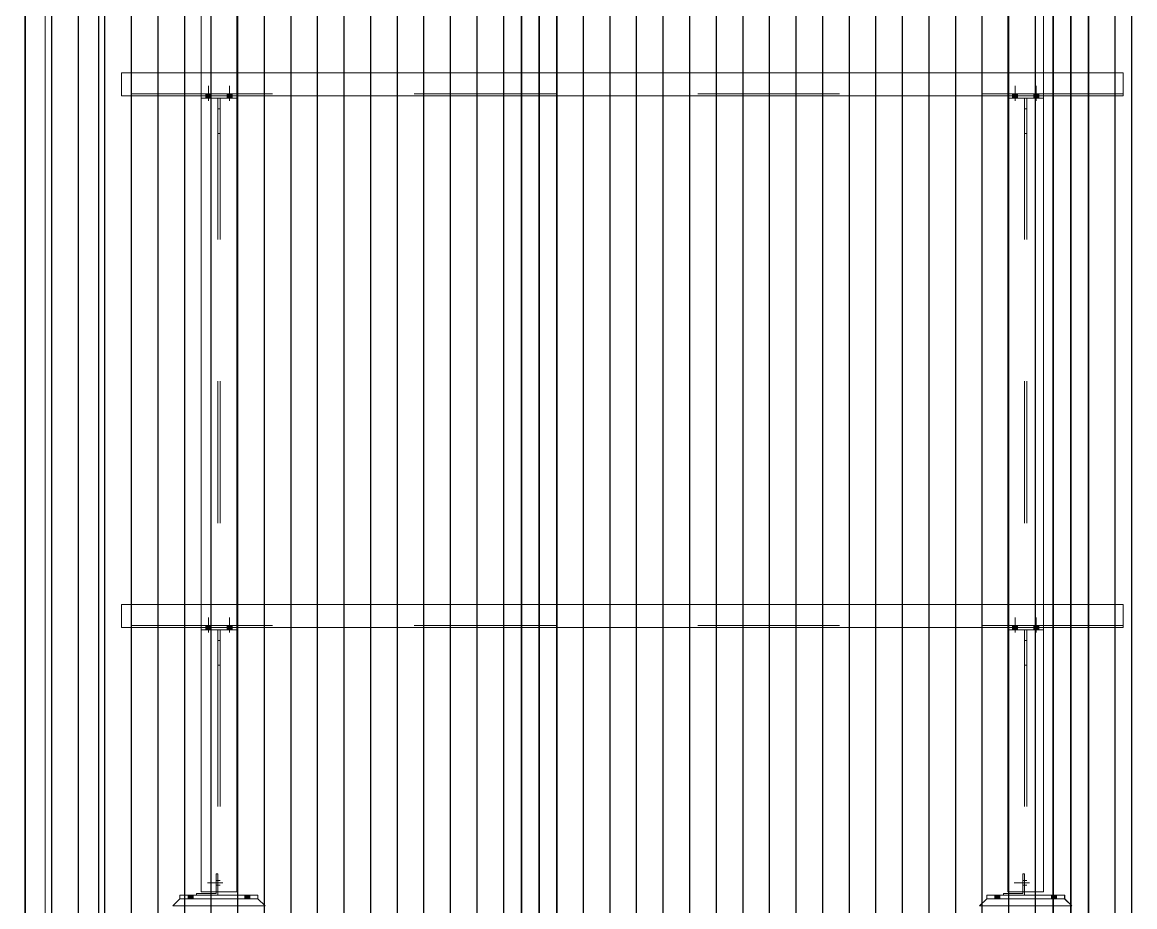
# Model space of a CAD drawing. Header units: millimetres. Extents: x 652937 to 1670132, y 1473552 to 2851037.
# Drawn here: x 663465.518 to 663468.656, y 1524564.286 to 1524566.781 of the extents above; entities that cross this region are included whole.
import ezdxf

# ---------------------------------------------------------------- set-up
doc = ezdxf.new("R2010")
doc.units = ezdxf.units.MM
for name, pattern in [('Grid Line', [22.225, 12.7, -3.175, 3.175, -3.175]), ('XKITLINE00', [0]), ('XKITLINE02', [4, 2, -2])]:
    doc.linetypes.add(name, pattern=pattern)
doc.layers.add('000 - 0_HIDE_OBJ_FRAMING_DEF_SUB', color=7, linetype='Continuous', plot=False)
for name, color, linetype, lineweight in [('A-GENM', 7, 'Continuous', 9), ('Bolt', 7, 'Continuous', 0), ('Part', 7, 'Continuous', 0), ('Z-030-M_GRID', 7, 'Continuous', 9)]:
    doc.layers.add(name, color=color, linetype=linetype, lineweight=lineweight)

# ---------------------------------------------------------------- blocks, each defined once
blk = doc.blocks.new('GM_Louver Grill Vertical Z1 - Z Profile-V69-ENT 3 ELE-1 Sheet')
at = {"layer": '000 - 0_HIDE_OBJ_FRAMING_DEF_SUB', "color": 7}
blk.add_line((1605284.3, 105925), (1605284.3, 114870), dxfattribs=at)
blk = doc.blocks.new('GM_Louver Grill Vertical Z1 - Z Profile-22981246-ENT 3 ELE-1 Sheet')
at = {"layer": '000 - 0_HIDE_OBJ_FRAMING_DEF_SUB', "color": 7}
blk.add_line((1611284.3, 108890), (1611284.3, 114870), dxfattribs=at)
blk = doc.blocks.new('E1')
at = {"layer": '000 - 0_HIDE_OBJ_FRAMING_DEF_SUB', "color": 7, "lineweight": 35}
for p, q in [((1607009.3, 105925), (1607009.3, 114870)), ((1608409.3, 114870), (1608409.3, 105925)), ((1608509.3, 114870), (1608509.3, 105925)), ((1609909.3, 105925), (1609909.3, 114870)), ((1610009.3, 108890), (1610009.3, 114870))]:
    blk.add_line(p, q, dxfattribs=at)
for points in [[(1606959.3, 114870), (1608459.3, 114870), (1608459.3, 105925), (1606959.3, 105925)], [(1609959.3, 114870), (1608459.3, 114870), (1608459.3, 105925), (1609959.3, 105925)], [(1609959.3, 114870), (1611459.3, 114870), (1611459.3, 108890), (1609959.3, 108890)]]:
    blk.add_lwpolyline(points, close=True, dxfattribs=at)
at = {"layer": 'A-GENM', "color": 7}
for name, p in [('GM_Louver Grill Vertical Z1 - Z Profile-V69-ENT 3 ELE-1 Sheet', (1800, 0)), ('GM_Louver Grill Vertical Z1 - Z Profile-V69-ENT 3 ELE-1 Sheet', (1875, 0)), ('GM_Louver Grill Vertical Z1 - Z Profile-V69-ENT 3 ELE-1 Sheet', (1950, 0)), ('GM_Louver Grill Vertical Z1 - Z Profile-V69-ENT 3 ELE-1 Sheet', (2025, 0)), ('GM_Louver Grill Vertical Z1 - Z Profile-V69-ENT 3 ELE-1 Sheet', (2100, 0)), ('GM_Louver Grill Vertical Z1 - Z Profile-V69-ENT 3 ELE-1 Sheet', (2175, 0)), ('GM_Louver Grill Vertical Z1 - Z Profile-V69-ENT 3 ELE-1 Sheet', (2250, 0)), ('GM_Louver Grill Vertical Z1 - Z Profile-V69-ENT 3 ELE-1 Sheet', (2325, 0)), ('GM_Louver Grill Vertical Z1 - Z Profile-V69-ENT 3 ELE-1 Sheet', (2400, 0)), ('GM_Louver Grill Vertical Z1 - Z Profile-V69-ENT 3 ELE-1 Sheet', (2475, 0)), ('GM_Louver Grill Vertical Z1 - Z Profile-V69-ENT 3 ELE-1 Sheet', (2550, 0)), ('GM_Louver Grill Vertical Z1 - Z Profile-V69-ENT 3 ELE-1 Sheet', (2625, 0)), ('GM_Louver Grill Vertical Z1 - Z Profile-V69-ENT 3 ELE-1 Sheet', (2700, 0)), ('GM_Louver Grill Vertical Z1 - Z Profile-V69-ENT 3 ELE-1 Sheet', (2775, 0)), ('GM_Louver Grill Vertical Z1 - Z Profile-V69-ENT 3 ELE-1 Sheet', (2850, 0)), ('GM_Louver Grill Vertical Z1 - Z Profile-V69-ENT 3 ELE-1 Sheet', (2925, 0)), ('GM_Louver Grill Vertical Z1 - Z Profile-V69-ENT 3 ELE-1 Sheet', (3000, 0)), ('GM_Louver Grill Vertical Z1 - Z Profile-V69-ENT 3 ELE-1 Sheet', (3075, 0)), ('GM_Louver Grill Vertical Z1 - Z Profile-V69-ENT 3 ELE-1 Sheet', (3300, 0)), ('GM_Louver Grill Vertical Z1 - Z Profile-V69-ENT 3 ELE-1 Sheet', (3375, 0)), ('GM_Louver Grill Vertical Z1 - Z Profile-V69-ENT 3 ELE-1 Sheet', (3450, 0)), ('GM_Louver Grill Vertical Z1 - Z Profile-V69-ENT 3 ELE-1 Sheet', (3525, 0)), ('GM_Louver Grill Vertical Z1 - Z Profile-V69-ENT 3 ELE-1 Sheet', (3600, 0)), ('GM_Louver Grill Vertical Z1 - Z Profile-V69-ENT 3 ELE-1 Sheet', (3675, 0)), ('GM_Louver Grill Vertical Z1 - Z Profile-V69-ENT 3 ELE-1 Sheet', (3750, 0)), ('GM_Louver Grill Vertical Z1 - Z Profile-V69-ENT 3 ELE-1 Sheet', (3825, 0)), ('GM_Louver Grill Vertical Z1 - Z Profile-V69-ENT 3 ELE-1 Sheet', (3900, 0)), ('GM_Louver Grill Vertical Z1 - Z Profile-V69-ENT 3 ELE-1 Sheet', (3975, 0)), ('GM_Louver Grill Vertical Z1 - Z Profile-V69-ENT 3 ELE-1 Sheet', (4050, 0)), ('GM_Louver Grill Vertical Z1 - Z Profile-V69-ENT 3 ELE-1 Sheet', (4125, 0)), ('GM_Louver Grill Vertical Z1 - Z Profile-V69-ENT 3 ELE-1 Sheet', (4200, 0)), ('GM_Louver Grill Vertical Z1 - Z Profile-V69-ENT 3 ELE-1 Sheet', (4275, 0)), ('GM_Louver Grill Vertical Z1 - Z Profile-V69-ENT 3 ELE-1 Sheet', (4350, 0)), ('GM_Louver Grill Vertical Z1 - Z Profile-V69-ENT 3 ELE-1 Sheet', (4425, 0)), ('GM_Louver Grill Vertical Z1 - Z Profile-V69-ENT 3 ELE-1 Sheet', (4500, 0)), ('GM_Louver Grill Vertical Z1 - Z Profile-V69-ENT 3 ELE-1 Sheet', (4575, 0)), ('GM_Louver Grill Vertical Z1 - Z Profile-22981246-ENT 3 ELE-1 Sheet', (-1200, 0))]:
    blk.add_blockref(name, p, dxfattribs=at)
blk = doc.blocks.new('*A18842954')
at = {"layer": 'Part', "color": 7, "linetype": 'XKITLINE00', "lineweight": 0}
for p, q in [((25.22249, 58.825), (25.22249, 58.795)), ((25.22249, 58.795), (25.222676, 58.795)), ((25.722676, 58.795), (25.22249, 58.795)), ((25.222676, 58.825), (25.222676, 58.795)), ((25.722676, 58.795), (25.722676, 58.825))]:
    blk.add_line(p, q, dxfattribs=at)
at = {"layer": 'Part', "color": 7, "linetype": 'XKITLINE02', "lineweight": 0}
for p, q in [((25.722676, 58.825), (25.22249, 58.825)), ((25.72249, 58.825), (25.722676, 58.825)), ((25.72249, 58.825), (25.72249, 58.795)), ((25.72249, 58.795), (25.722676, 58.795))]:
    blk.add_line(p, q, dxfattribs=at)
blk = doc.blocks.new('*A18852955')
at = {"layer": 'Bolt'}
for points in [[(25.288, 58.825), (25.288, 58.855), (25.358, 58.855), (25.358, 58.825)], [(25.588, 58.825), (25.588, 58.855), (25.658, 58.855), (25.658, 58.825)], [(25.288, 58.795), (25.288, 58.825), (25.358, 58.825), (25.358, 58.795)], [(25.588, 58.795), (25.588, 58.825), (25.658, 58.825), (25.658, 58.795)]]:
    blk.add_hatch(color=7, dxfattribs=at).paths.add_polyline_path(points, flags=17)
at = {"layer": 'Bolt', "color": 7, "linetype": 'XKITLINE00', "lineweight": 0}
for p, q in [((25.288, 58.825), (25.288, 58.855)), ((25.323, 58.755), (25.323, 58.97)), ((25.358, 58.825), (25.358, 58.855)), ((25.588, 58.825), (25.588, 58.855)), ((25.623, 58.755), (25.623, 58.97)), ((25.658, 58.825), (25.658, 58.855)), ((25.288, 58.795), (25.288, 58.825)), ((25.358, 58.795), (25.358, 58.825)), ((25.588, 58.795), (25.588, 58.825)), ((25.658, 58.795), (25.658, 58.825))]:
    blk.add_line(p, q, dxfattribs=at)
blk = doc.blocks.new('*A19473017')
at = {"layer": 'Part', "color": 7, "linetype": 'XKITLINE00', "lineweight": 0}
for p, q in [((36.601798, 58.825), (36.601798, 58.795)), ((36.601798, 58.795), (36.601984, 58.795)), ((37.101984, 58.795), (36.601798, 58.795)), ((36.601984, 58.825), (36.601984, 58.795)), ((37.101984, 58.795), (37.101984, 58.825))]:
    blk.add_line(p, q, dxfattribs=at)
at = {"layer": 'Part', "color": 7, "linetype": 'XKITLINE02', "lineweight": 0}
for p, q in [((37.101984, 58.825), (36.601798, 58.825)), ((37.101798, 58.825), (37.101984, 58.825)), ((37.101798, 58.825), (37.101798, 58.795)), ((37.101798, 58.795), (37.101984, 58.795))]:
    blk.add_line(p, q, dxfattribs=at)
blk = doc.blocks.new('*A19483018')
at = {"layer": 'Bolt'}
for points in [[(36.667, 58.825), (36.667, 58.855), (36.737, 58.855), (36.737, 58.825)], [(36.967, 58.825), (36.967, 58.855), (37.037, 58.855), (37.037, 58.825)], [(36.667, 58.795), (36.667, 58.825), (36.737, 58.825), (36.737, 58.795)], [(36.967, 58.795), (36.967, 58.825), (37.037, 58.825), (37.037, 58.795)]]:
    blk.add_hatch(color=7, dxfattribs=at).paths.add_polyline_path(points, flags=17)
at = {"layer": 'Bolt', "color": 7, "linetype": 'XKITLINE00', "lineweight": 0}
for p, q in [((36.667, 58.825), (36.667, 58.855)), ((36.702, 58.755), (36.702, 58.97)), ((36.737, 58.825), (36.737, 58.855)), ((36.967, 58.825), (36.967, 58.855)), ((37.002, 58.755), (37.002, 58.97)), ((37.037, 58.825), (37.037, 58.855)), ((36.667, 58.795), (36.667, 58.825)), ((36.737, 58.795), (36.737, 58.825)), ((36.967, 58.795), (36.967, 58.825)), ((37.037, 58.795), (37.037, 58.825))]:
    blk.add_line(p, q, dxfattribs=at)
blk = doc.blocks.new('*A19523022')
at = {"layer": 'Part', "color": 7, "linetype": 'XKITLINE00', "lineweight": 0}
for p, q in [((25.722482, 62.8), (25.222327, 62.8)), ((25.222339, 62.8), (25.222339, 59.15)), ((25.222482, 62.8), (25.222482, 59.15)), ((25.722482, 62.8), (25.722482, 59.15)), ((25.222339, 58.825), (25.222339, 51.65)), ((25.222482, 58.825), (25.222482, 51.65)), ((25.722482, 58.795), (25.722482, 51.65)), ((25.222339, 51.325), (25.222339, 47.6)), ((25.222482, 51.325), (25.222482, 47.6)), ((25.722482, 51.295), (25.722482, 47.6)), ((25.722482, 47.6), (25.222327, 47.6))]:
    blk.add_line(p, q, dxfattribs=at)
at = {"layer": 'Part', "color": 7, "linetype": 'XKITLINE02', "lineweight": 0}
for p, q in [((25.222327, 62.8), (25.222327, 47.6)), ((25.22247, 62.8), (25.22247, 47.6)), ((25.457339, 62.8), (25.457339, 47.6)), ((25.45747, 62.8), (25.45747, 47.6)), ((25.487339, 62.8), (25.487339, 47.6)), ((25.48747, 62.8), (25.48747, 47.6)), ((25.722327, 62.8), (25.722327, 47.6)), ((25.722339, 62.8), (25.722339, 47.6)), ((25.72247, 62.8), (25.72247, 47.6)), ((25.222339, 59.15), (25.222339, 58.825)), ((25.222482, 59.15), (25.222482, 58.825)), ((25.722482, 59.15), (25.722482, 58.795)), ((25.222339, 51.65), (25.222339, 51.325)), ((25.222482, 51.65), (25.222482, 51.325)), ((25.722482, 51.65), (25.722482, 51.295))]:
    blk.add_line(p, q, dxfattribs=at)
blk = doc.blocks.new('*A19533023')
at = {"layer": 'Part', "color": 7, "linetype": 'XKITLINE00', "lineweight": 0}
for p, q in [((24.097507, 51.65), (24.097517, 51.65)), ((24.097667, 51.65), (24.097517, 51.65)), ((24.097517, 51.65), (24.097517, 51.355)), ((38.227192, 51.65), (24.097656, 51.65)), ((24.097667, 51.65), (24.097667, 51.325)), ((38.227182, 51.65), (38.227192, 51.65)), ((38.227192, 51.65), (38.227192, 51.325)), ((24.097507, 51.355), (24.097507, 51.325)), ((24.097667, 51.325), (24.097507, 51.325)), ((24.097507, 51.325), (38.227192, 51.325)), ((24.097517, 51.355), (24.097667, 51.355)), ((24.097517, 51.355), (24.097656, 51.355))]:
    blk.add_line(p, q, dxfattribs=at)
at = {"layer": 'Part', "color": 7, "linetype": 'XKITLINE02', "lineweight": 0}
for p, q in [((24.097507, 51.65), (24.097507, 51.355)), ((24.097517, 51.65), (24.097507, 51.65)), ((24.097656, 51.355), (24.097656, 51.65)), ((38.227032, 51.325), (38.227032, 51.65)), ((38.227032, 51.65), (38.227042, 51.65)), ((38.227042, 51.65), (38.227042, 51.355)), ((38.227182, 51.355), (38.227182, 51.65)), ((38.227182, 51.355), (24.097656, 51.355)), ((38.227192, 51.325), (38.227032, 51.325)), ((38.227042, 51.355), (38.227182, 51.355))]:
    blk.add_line(p, q, dxfattribs=at)
blk = doc.blocks.new('*A19563026')
at = {"layer": 'Part', "color": 7, "linetype": 'XKITLINE00', "lineweight": 0}
for p, q in [((25.22249, 51.325), (25.22249, 51.295)), ((25.222676, 51.325), (25.222676, 51.295)), ((25.722676, 51.295), (25.722676, 51.325)), ((25.22249, 51.295), (25.222676, 51.295)), ((25.722676, 51.295), (25.22249, 51.295))]:
    blk.add_line(p, q, dxfattribs=at)
at = {"layer": 'Part', "color": 7, "linetype": 'XKITLINE02', "lineweight": 0}
for p, q in [((25.722676, 51.325), (25.22249, 51.325)), ((25.72249, 51.325), (25.722676, 51.325)), ((25.72249, 51.325), (25.72249, 51.295)), ((25.72249, 51.295), (25.722676, 51.295))]:
    blk.add_line(p, q, dxfattribs=at)
blk = doc.blocks.new('*A19573027')
at = {"layer": 'Part', "color": 7, "linetype": 'XKITLINE00', "lineweight": 0}
for p, q in [((25.45749, 51.295), (25.45749, 50.795)), ((25.457676, 51.145), (25.457676, 51.295)), ((25.487676, 51.295), (25.457676, 51.295)), ((25.487676, 51.145), (25.487676, 51.295)), ((25.457536, 50.795), (25.457676, 51.145)), ((25.457676, 51.145), (25.487676, 51.145)), ((25.487676, 51.145), (25.487536, 50.795)), ((25.45749, 50.795), (25.457536, 50.795)), ((25.487536, 50.795), (25.457536, 50.795))]:
    blk.add_line(p, q, dxfattribs=at)
at = {"layer": 'Part', "color": 7, "linetype": 'XKITLINE02', "lineweight": 0}
for p, q in [((25.457676, 51.295), (25.45749, 51.295)), ((25.457676, 51.295), (25.45749, 51.295)), ((25.48749, 50.795), (25.48749, 51.295)), ((25.457536, 50.795), (25.45749, 50.795))]:
    blk.add_line(p, q, dxfattribs=at)
blk = doc.blocks.new('*A19583028')
at = {"layer": 'Bolt'}
for points in [[(25.288, 51.325), (25.288, 51.355), (25.358, 51.355), (25.358, 51.325)], [(25.288, 51.295), (25.288, 51.325), (25.358, 51.325), (25.358, 51.295)], [(25.588, 51.325), (25.588, 51.355), (25.658, 51.355), (25.658, 51.325)], [(25.588, 51.295), (25.588, 51.325), (25.658, 51.325), (25.658, 51.295)]]:
    blk.add_hatch(color=7, dxfattribs=at).paths.add_polyline_path(points, flags=17)
at = {"layer": 'Bolt', "color": 7, "linetype": 'XKITLINE00', "lineweight": 0}
for p, q in [((25.288, 51.325), (25.288, 51.355)), ((25.288, 51.295), (25.288, 51.325)), ((25.323, 51.255), (25.323, 51.47)), ((25.358, 51.325), (25.358, 51.355)), ((25.358, 51.295), (25.358, 51.325)), ((25.588, 51.325), (25.588, 51.355)), ((25.588, 51.295), (25.588, 51.325)), ((25.623, 51.255), (25.623, 51.47)), ((25.658, 51.325), (25.658, 51.355)), ((25.658, 51.295), (25.658, 51.325))]:
    blk.add_line(p, q, dxfattribs=at)
blk = doc.blocks.new('*A19593029')
at = {"layer": 'Part', "color": 7, "linetype": 'XKITLINE00', "lineweight": 0}
for p, q in [((25.45749, 58.795), (25.45749, 58.295)), ((25.457676, 58.645), (25.457676, 58.795)), ((25.487676, 58.795), (25.457676, 58.795)), ((25.487676, 58.645), (25.487676, 58.795)), ((25.457536, 58.295), (25.457676, 58.645)), ((25.457676, 58.645), (25.487676, 58.645)), ((25.487676, 58.645), (25.487536, 58.295)), ((25.45749, 58.295), (25.457536, 58.295)), ((25.487536, 58.295), (25.457536, 58.295))]:
    blk.add_line(p, q, dxfattribs=at)
at = {"layer": 'Part', "color": 7, "linetype": 'XKITLINE02', "lineweight": 0}
for p, q in [((25.457676, 58.795), (25.45749, 58.795)), ((25.457676, 58.795), (25.45749, 58.795)), ((25.48749, 58.295), (25.48749, 58.795)), ((25.457536, 58.295), (25.45749, 58.295))]:
    blk.add_line(p, q, dxfattribs=at)
blk = doc.blocks.new('*A19803050')
at = {"layer": 'Part', "color": 7, "linetype": 'XKITLINE00', "lineweight": 0}
for p, q in [((24.097507, 59.15), (24.097517, 59.15)), ((24.097667, 59.15), (24.097517, 59.15)), ((24.097517, 59.15), (24.097517, 58.855)), ((38.227192, 59.15), (24.097656, 59.15)), ((24.097667, 59.15), (24.097667, 58.825)), ((38.227182, 59.15), (38.227192, 59.15)), ((38.227192, 59.15), (38.227192, 58.825)), ((24.097507, 58.855), (24.097507, 58.825)), ((24.097517, 58.855), (24.097667, 58.855)), ((24.097517, 58.855), (24.097656, 58.855)), ((24.097667, 58.825), (24.097507, 58.825)), ((24.097507, 58.825), (38.227192, 58.825))]:
    blk.add_line(p, q, dxfattribs=at)
at = {"layer": 'Part', "color": 7, "linetype": 'XKITLINE02', "lineweight": 0}
for p, q in [((24.097507, 59.15), (24.097507, 58.855)), ((24.097517, 59.15), (24.097507, 59.15)), ((24.097656, 58.855), (24.097656, 59.15)), ((38.227032, 58.825), (38.227032, 59.15)), ((38.227032, 59.15), (38.227042, 59.15)), ((38.227042, 59.15), (38.227042, 58.855)), ((38.227182, 58.855), (38.227182, 59.15)), ((38.227182, 58.855), (24.097656, 58.855)), ((38.227042, 58.855), (38.227182, 58.855)), ((38.227192, 58.825), (38.227032, 58.825))]:
    blk.add_line(p, q, dxfattribs=at)
blk = doc.blocks.new('*A21493219')
at = {"layer": 'Part', "color": 7, "linetype": 'XKITLINE00', "lineweight": 0}
for p, q in [((37.101791, 62.8), (36.601636, 62.8)), ((36.601648, 62.8), (36.601648, 59.15)), ((36.601791, 62.8), (36.601791, 59.15)), ((37.101791, 62.8), (37.101791, 59.15)), ((36.601648, 58.825), (36.601648, 51.65)), ((36.601791, 58.825), (36.601791, 51.65)), ((37.101791, 58.795), (37.101791, 51.65)), ((36.601648, 51.325), (36.601648, 47.6)), ((36.601791, 51.325), (36.601791, 47.6)), ((37.101791, 51.295), (37.101791, 47.6)), ((37.101791, 47.6), (36.601636, 47.6))]:
    blk.add_line(p, q, dxfattribs=at)
at = {"layer": 'Part', "color": 7, "linetype": 'XKITLINE02', "lineweight": 0}
for p, q in [((36.601636, 62.8), (36.601636, 47.6)), ((36.601778, 62.8), (36.601778, 47.6)), ((36.836648, 62.8), (36.836648, 47.6)), ((36.836778, 62.8), (36.836778, 47.6)), ((36.866648, 62.8), (36.866648, 47.6)), ((36.866778, 62.8), (36.866778, 47.6)), ((37.101636, 62.8), (37.101636, 47.6)), ((37.101648, 62.8), (37.101648, 47.6)), ((37.101778, 62.8), (37.101778, 47.6)), ((36.601648, 59.15), (36.601648, 58.825)), ((36.601791, 59.15), (36.601791, 58.825)), ((37.101791, 59.15), (37.101791, 58.795)), ((36.601648, 51.65), (36.601648, 51.325)), ((36.601791, 51.65), (36.601791, 51.325)), ((37.101791, 51.65), (37.101791, 51.295))]:
    blk.add_line(p, q, dxfattribs=at)
blk = doc.blocks.new('*A21583228')
at = {"layer": 'Part', "color": 7, "linetype": 'XKITLINE00', "lineweight": 0}
for p, q in [((36.601798, 51.325), (36.601798, 51.295)), ((36.601984, 51.325), (36.601984, 51.295)), ((37.101984, 51.295), (37.101984, 51.325)), ((36.601798, 51.295), (36.601984, 51.295)), ((37.101984, 51.295), (36.601798, 51.295))]:
    blk.add_line(p, q, dxfattribs=at)
at = {"layer": 'Part', "color": 7, "linetype": 'XKITLINE02', "lineweight": 0}
for p, q in [((37.101984, 51.325), (36.601798, 51.325)), ((37.101798, 51.325), (37.101984, 51.325)), ((37.101798, 51.325), (37.101798, 51.295)), ((37.101798, 51.295), (37.101984, 51.295))]:
    blk.add_line(p, q, dxfattribs=at)
blk = doc.blocks.new('*A21593229')
at = {"layer": 'Part', "color": 7, "linetype": 'XKITLINE00', "lineweight": 0}
for p, q in [((36.836798, 51.295), (36.836798, 50.795)), ((36.836984, 51.145), (36.836984, 51.295)), ((36.866984, 51.295), (36.836984, 51.295)), ((36.866984, 51.145), (36.866984, 51.295)), ((36.836845, 50.795), (36.836984, 51.145)), ((36.836984, 51.145), (36.866984, 51.145)), ((36.866984, 51.145), (36.866845, 50.795)), ((36.836798, 50.795), (36.836845, 50.795)), ((36.866845, 50.795), (36.836845, 50.795))]:
    blk.add_line(p, q, dxfattribs=at)
at = {"layer": 'Part', "color": 7, "linetype": 'XKITLINE02', "lineweight": 0}
for p, q in [((36.836984, 51.295), (36.836798, 51.295)), ((36.836984, 51.295), (36.836798, 51.295)), ((36.866798, 50.795), (36.866798, 51.295)), ((36.836845, 50.795), (36.836798, 50.795))]:
    blk.add_line(p, q, dxfattribs=at)
blk = doc.blocks.new('*A21603230')
at = {"layer": 'Bolt'}
for points in [[(36.667, 51.325), (36.667, 51.355), (36.737, 51.355), (36.737, 51.325)], [(36.667, 51.295), (36.667, 51.325), (36.737, 51.325), (36.737, 51.295)], [(36.967, 51.325), (36.967, 51.355), (37.037, 51.355), (37.037, 51.325)], [(36.967, 51.295), (36.967, 51.325), (37.037, 51.325), (37.037, 51.295)]]:
    blk.add_hatch(color=7, dxfattribs=at).paths.add_polyline_path(points, flags=17)
at = {"layer": 'Bolt', "color": 7, "linetype": 'XKITLINE00', "lineweight": 0}
for p, q in [((36.667, 51.325), (36.667, 51.355)), ((36.667, 51.295), (36.667, 51.325)), ((36.702, 51.255), (36.702, 51.47)), ((36.737, 51.325), (36.737, 51.355)), ((36.737, 51.295), (36.737, 51.325)), ((36.967, 51.325), (36.967, 51.355)), ((36.967, 51.295), (36.967, 51.325)), ((37.002, 51.255), (37.002, 51.47)), ((37.037, 51.325), (37.037, 51.355)), ((37.037, 51.295), (37.037, 51.325))]:
    blk.add_line(p, q, dxfattribs=at)
blk = doc.blocks.new('*A21613231')
at = {"layer": 'Part', "color": 7, "linetype": 'XKITLINE00', "lineweight": 0}
for p, q in [((36.836798, 58.795), (36.836798, 58.295)), ((36.836984, 58.645), (36.836984, 58.795)), ((36.866984, 58.795), (36.836984, 58.795)), ((36.866984, 58.645), (36.866984, 58.795)), ((36.836845, 58.295), (36.836984, 58.645)), ((36.836984, 58.645), (36.866984, 58.645)), ((36.866984, 58.645), (36.866845, 58.295)), ((36.836798, 58.295), (36.836845, 58.295)), ((36.866845, 58.295), (36.836845, 58.295))]:
    blk.add_line(p, q, dxfattribs=at)
at = {"layer": 'Part', "color": 7, "linetype": 'XKITLINE02', "lineweight": 0}
for p, q in [((36.836984, 58.795), (36.836798, 58.795)), ((36.836984, 58.795), (36.836798, 58.795)), ((36.866798, 58.295), (36.866798, 58.795)), ((36.836845, 58.295), (36.836798, 58.295))]:
    blk.add_line(p, q, dxfattribs=at)
blk = doc.blocks.new('*A22643334')
at = {"layer": 'Part', "color": 7, "linetype": 'XKITLINE00', "lineweight": 0}
for p, q in [((26.02249, 47.55), (24.922319, 47.55)), ((24.922319, 47.55), (24.922319, 47.5)), ((24.92249, 47.5), (24.92249, 47.55)), ((26.02249, 47.55), (26.02249, 47.5)), ((26.02249, 47.5), (24.922319, 47.5))]:
    blk.add_line(p, q, dxfattribs=at)
at = {"layer": 'Part', "color": 7, "linetype": 'XKITLINE02', "lineweight": 0}
blk.add_line((26.022319, 47.5), (26.022319, 47.55), dxfattribs=at)
blk = doc.blocks.new('*A22653335')
at = {"layer": 'Part', "color": 7, "linetype": 'XKITLINE02', "lineweight": 0}
for p, q in [((25.457451, 47.85), (25.432358, 47.85)), ((25.432358, 47.85), (25.432358, 47.6)), ((25.432451, 47.85), (25.432451, 47.6)), ((25.457358, 47.55), (25.457358, 47.85)), ((25.457451, 47.85), (25.457451, 47.6)), ((25.157358, 47.575), (25.157451, 47.575)), ((25.157451, 47.575), (25.157358, 47.575)), ((25.457451, 47.55), (25.157358, 47.55))]:
    blk.add_line(p, q, dxfattribs=at)
at = {"layer": 'Part', "color": 7, "linetype": 'XKITLINE00', "lineweight": 0}
for p, q in [((25.157358, 47.575), (25.157358, 47.55)), ((25.432451, 47.575), (25.157451, 47.575)), ((25.157451, 47.575), (25.157451, 47.55)), ((25.432358, 47.6), (25.432358, 47.575)), ((25.432451, 47.6), (25.432451, 47.575)), ((25.457451, 47.6), (25.457451, 47.55))]:
    blk.add_line(p, q, dxfattribs=at)
blk = doc.blocks.new('*A22663336')
at = {"layer": 'Part', "color": 7, "linetype": 'XKITLINE00', "lineweight": 0}
for p, q in [((24.922319, 47.5), (24.822288, 47.4)), ((24.822521, 47.4), (24.92249, 47.5)), ((24.92249, 47.5), (24.922319, 47.5)), ((24.922319, 47.5), (26.02249, 47.5)), ((26.02249, 47.5), (26.122521, 47.4))]:
    blk.add_line(p, q, dxfattribs=at)
at = {"layer": 'Part', "color": 7, "linetype": 'XKITLINE02', "lineweight": 0}
for p, q in [((26.122521, 47.4), (24.822288, 47.4)), ((26.022319, 47.5), (26.122288, 47.4)), ((26.122288, 47.4), (26.122521, 47.4))]:
    blk.add_line(p, q, dxfattribs=at)
blk = doc.blocks.new('*A22673337')
at = {"layer": 'Bolt', "color": 7, "linetype": 'XKITLINE02', "lineweight": 0}
for p, q in [((25.527004, 47.725), (25.312404, 47.725)), ((25.457374, 47.76), (25.432374, 47.76)), ((25.487394, 47.76), (25.457394, 47.76)), ((25.457435, 47.69), (25.432435, 47.69)), ((25.487415, 47.69), (25.457415, 47.69))]:
    blk.add_line(p, q, dxfattribs=at)
blk = doc.blocks.new('*A22683338')
at = {"layer": 'Bolt'}
for points in [[(25.107, 47.55), (25.107, 47.5), (25.037, 47.5), (25.037, 47.55)], [(25.907, 47.55), (25.907, 47.5), (25.837, 47.5), (25.837, 47.55)]]:
    blk.add_hatch(color=7, dxfattribs=at).paths.add_polyline_path(points, flags=17)
at = {"layer": 'Bolt', "color": 7, "linetype": 'XKITLINE00', "lineweight": 0}
for p, q in [((25.037, 47.5), (25.037, 47.55)), ((25.072, 47.5), (25.072, 47.55)), ((25.107, 47.5), (25.107, 47.55)), ((25.837, 47.5), (25.837, 47.55)), ((25.872, 47.5), (25.872, 47.55)), ((25.907, 47.5), (25.907, 47.55))]:
    blk.add_line(p, q, dxfattribs=at)
blk = doc.blocks.new('*A22863356')
at = {"layer": 'Part', "color": 7, "linetype": 'XKITLINE00', "lineweight": 0}
for p, q in [((36.301628, 47.5), (36.201597, 47.4)), ((36.201829, 47.4), (36.301798, 47.5)), ((36.301798, 47.5), (36.301628, 47.5)), ((36.301628, 47.5), (37.401798, 47.5)), ((37.401798, 47.5), (37.501829, 47.4))]:
    blk.add_line(p, q, dxfattribs=at)
at = {"layer": 'Part', "color": 7, "linetype": 'XKITLINE02', "lineweight": 0}
for p, q in [((37.501829, 47.4), (36.201597, 47.4)), ((37.401628, 47.5), (37.501597, 47.4)), ((37.501597, 47.4), (37.501829, 47.4))]:
    blk.add_line(p, q, dxfattribs=at)
blk = doc.blocks.new('*A22873357')
at = {"layer": 'Bolt', "color": 7, "linetype": 'XKITLINE02', "lineweight": 0}
for p, q in [((36.906313, 47.725), (36.691713, 47.725)), ((36.836683, 47.76), (36.811683, 47.76)), ((36.866702, 47.76), (36.836702, 47.76)), ((36.836743, 47.69), (36.811743, 47.69)), ((36.866724, 47.69), (36.836724, 47.69))]:
    blk.add_line(p, q, dxfattribs=at)
blk = doc.blocks.new('*A22883358')
at = {"layer": 'Part', "color": 7, "linetype": 'XKITLINE00', "lineweight": 0}
for p, q in [((37.401798, 47.55), (36.301628, 47.55)), ((36.301628, 47.55), (36.301628, 47.5)), ((36.301798, 47.5), (36.301798, 47.55)), ((37.401798, 47.55), (37.401798, 47.5)), ((37.401798, 47.5), (36.301628, 47.5))]:
    blk.add_line(p, q, dxfattribs=at)
at = {"layer": 'Part', "color": 7, "linetype": 'XKITLINE02', "lineweight": 0}
blk.add_line((37.401628, 47.5), (37.401628, 47.55), dxfattribs=at)
blk = doc.blocks.new('*A22893359')
at = {"layer": 'Part', "color": 7, "linetype": 'XKITLINE02', "lineweight": 0}
for p, q in [((36.83676, 47.85), (36.811667, 47.85)), ((36.811667, 47.85), (36.811667, 47.6)), ((36.81176, 47.85), (36.81176, 47.6)), ((36.836667, 47.55), (36.836667, 47.85)), ((36.83676, 47.85), (36.83676, 47.6)), ((36.536667, 47.575), (36.53676, 47.575)), ((36.53676, 47.575), (36.536667, 47.575)), ((36.83676, 47.55), (36.536667, 47.55))]:
    blk.add_line(p, q, dxfattribs=at)
at = {"layer": 'Part', "color": 7, "linetype": 'XKITLINE00', "lineweight": 0}
for p, q in [((36.536667, 47.575), (36.536667, 47.55)), ((36.81176, 47.575), (36.53676, 47.575)), ((36.53676, 47.575), (36.53676, 47.55)), ((36.811667, 47.6), (36.811667, 47.575)), ((36.81176, 47.6), (36.81176, 47.575)), ((36.83676, 47.6), (36.83676, 47.55))]:
    blk.add_line(p, q, dxfattribs=at)
blk = doc.blocks.new('*A22903360')
at = {"layer": 'Bolt'}
for points in [[(36.487, 47.55), (36.487, 47.5), (36.417, 47.5), (36.417, 47.55)], [(37.287, 47.55), (37.287, 47.5), (37.217, 47.5), (37.217, 47.55)]]:
    blk.add_hatch(color=7, dxfattribs=at).paths.add_polyline_path(points, flags=17)
at = {"layer": 'Bolt', "color": 7, "linetype": 'XKITLINE00', "lineweight": 0}
for p, q in [((36.417, 47.5), (36.417, 47.55)), ((36.452, 47.5), (36.452, 47.55)), ((36.487, 47.5), (36.487, 47.55)), ((37.217, 47.5), (37.217, 47.55)), ((37.252, 47.5), (37.252, 47.55)), ((37.287, 47.5), (37.287, 47.55))]:
    blk.add_line(p, q, dxfattribs=at)

msp = doc.modelspace()

# ---------------------------------------------------------------- linework, layer by layer
at = {"color": 7}
for points in [[(663465.433, 1524561.3881), (663465.433, 1524568.0081), (663465.733, 1524568.0081), (663465.733, 1524561.3881)], [(663468.648, 1524562.1881), (663468.648, 1524568.0081), (663468.948, 1524568.0081), (663468.948, 1524562.1881)]]:
    msp.add_lwpolyline(points, dxfattribs=at)
at = {"layer": 'Z-030-M_GRID', "color": 7, "linetype": 'Grid Line'}
msp.add_line((663465.583, 1524560.3084), (663465.583, 1524569.4578), dxfattribs=at)

# ---------------------------------------------------------------- block references
at = {"color": 7, "xscale": 0.001, "yscale": 0.001, "zscale": 0.001}
msp.add_blockref('E1', (661858.517, 1524453.5881), dxfattribs=at)
at = {"color": 7, "lineweight": 0, "xscale": 0.2, "yscale": 0.2, "zscale": 0.2}
for name in ['*A19523022', '*A21493219', '*A19803050', '*A18852955', '*A19483018', '*A18842954', '*A19593029', '*A19473017', '*A21613231', '*A19533023', '*A19583028', '*A21603230', '*A19563026', '*A21583228', '*A19573027', '*A21593229', '*A22653335', '*A22893359', '*A22673337', '*A22873357', '*A22643334', '*A22683338', '*A22883358', '*A22903360', '*A22663336', '*A22863356']:
    msp.add_blockref(name, (663460.9784, 1524554.8081), dxfattribs=at)

doc.saveas('drawing.dxf')
